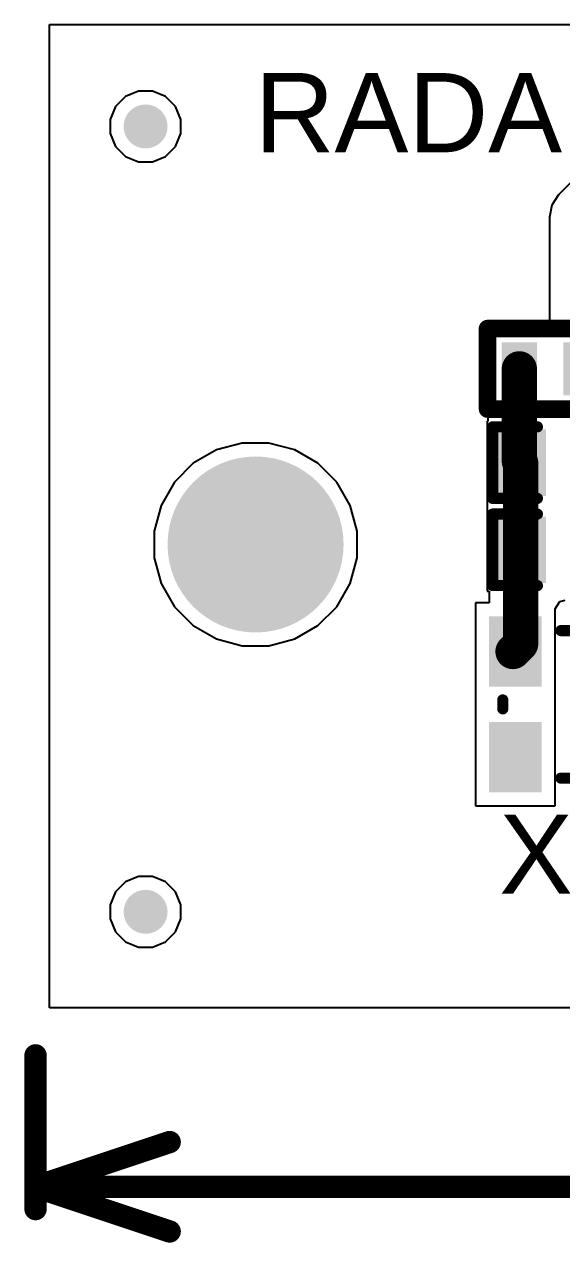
# Model space of a CAD drawing. Header units: millimetres. Extents: x -0.05 to 1.48, y -0.18 to 0.41.
# Drawn here: x -0.054 to 0.186, y -0.148 to 0.397 of the extents above; entities that cross this region are included whole.
import ezdxf

# ---------------------------------------------------------------- set-up
doc = ezdxf.new("R2010")
doc.units = ezdxf.units.MM
doc.header["$MEASUREMENT"] = 0
for name, color, linetype in [('BottomLayer', 5, 'Continuous'), ('BottomPaste', 16, 'Continuous'), ('BottomSolder', 6, 'Continuous'), ('Mechanical1', 6, 'Continuous'), ('MultiLayer', 9, 'Continuous'), ('PadHoleLayer', 156, 'Continuous'), ('TopLayer', 1, 'Continuous'), ('TopOverlay', 2, 'Continuous'), ('TopPaste', 8, 'Continuous'), ('TopSolder', 216, 'Continuous')]:
    doc.layers.add(name, color=color, linetype=linetype)
doc.styles.add('Arial', font='', dxfattribs={"height": 0.2})
doc.styles.get('Arial').set_extended_font_data('Arial')

# ---------------------------------------------------------------- blocks, each defined once
blk = doc.blocks.new('C___0402_11')
at = {"layer": 'TopLayer'}
for points in [[(-0.0275, -0.0125), (-0.0275, 0.0125), (-0.0095, 0.0125), (-0.0095, -0.0125)], [(0.0095, -0.0125), (0.0095, 0.0125), (0.0275, 0.0125), (0.0275, -0.0125)]]:
    blk.add_hatch(color=1, dxfattribs=at).paths.add_polyline_path(points)
at = {"layer": 'TopPaste'}
for points in [[(-0.0275, -0.0125), (-0.0275, 0.0125), (-0.0095, 0.0125), (-0.0095, -0.0125)], [(0.0095, -0.0125), (0.0095, 0.0125), (0.0275, 0.0125), (0.0275, -0.0125)]]:
    blk.add_hatch(color=8, dxfattribs=at).paths.add_polyline_path(points)
at = {"layer": 'TopSolder'}
for points in [[(-0.02986, -0.01486), (-0.02986, 0.01486), (-0.00714, 0.01486), (-0.00714, -0.01486)], [(0.00714, -0.01486), (0.00714, 0.01486), (0.02986, 0.01486), (0.02986, -0.01486)]]:
    blk.add_hatch(color=216, dxfattribs=at).paths.add_polyline_path(points)
at = {"layer": 'TopOverlay', "const_width": 0.005}
for points in [[(-0.031, 0.016), (-0.031, -0.016)], [(-0.011, 0.016), (-0.031, 0.016)], [(0.031, 0.016), (0.011, 0.016)], [(0.031, 0.016), (0.031, -0.016)], [(-0.011, -0.016), (-0.031, -0.016)], [(0.031, -0.016), (0.011, -0.016)]]:
    blk.add_lwpolyline(points, dxfattribs=at)
at = {"layer": 'TopOverlay', "const_width": 0.0025}
for points in [[(-0.03225, 0.016, 1), (-0.02975, 0.016, 1)], [(-0.03225, 0.016, 1), (-0.02975, 0.016, 1)], [(-0.01225, 0.016, 1), (-0.00975, 0.016, 1)], [(0.00975, 0.016, 1), (0.01225, 0.016, 1)], [(0.02975, 0.016, 1), (0.03225, 0.016, 1)], [(0.02975, 0.016, 1), (0.03225, 0.016, 1)], [(-0.03225, -0.016, 1), (-0.02975, -0.016, 1)], [(-0.03225, -0.016, 1), (-0.02975, -0.016, 1)], [(-0.01225, -0.016, 1), (-0.00975, -0.016, 1)], [(0.00975, -0.016, 1), (0.01225, -0.016, 1)], [(0.02975, -0.016, 1), (0.03225, -0.016, 1)], [(0.02975, -0.016, 1), (0.03225, -0.016, 1)]]:
    blk.add_lwpolyline(points, format="xyb", close=True, dxfattribs=at)
blk = doc.blocks.new('C___0402_12')
at = {"layer": 'TopLayer'}
for points in [[(-0.0275, -0.0125), (-0.0275, 0.0125), (-0.0095, 0.0125), (-0.0095, -0.0125)], [(0.0095, -0.0125), (0.0095, 0.0125), (0.0275, 0.0125), (0.0275, -0.0125)]]:
    blk.add_hatch(color=1, dxfattribs=at).paths.add_polyline_path(points)
at = {"layer": 'TopPaste'}
for points in [[(-0.0275, -0.0125), (-0.0275, 0.0125), (-0.0095, 0.0125), (-0.0095, -0.0125)], [(0.0095, -0.0125), (0.0095, 0.0125), (0.0275, 0.0125), (0.0275, -0.0125)]]:
    blk.add_hatch(color=8, dxfattribs=at).paths.add_polyline_path(points)
at = {"layer": 'TopSolder'}
for points in [[(-0.02986, -0.01486), (-0.02986, 0.01486), (-0.00714, 0.01486), (-0.00714, -0.01486)], [(0.00714, -0.01486), (0.00714, 0.01486), (0.02986, 0.01486), (0.02986, -0.01486)]]:
    blk.add_hatch(color=216, dxfattribs=at).paths.add_polyline_path(points)
at = {"layer": 'TopOverlay', "const_width": 0.005}
for points in [[(-0.031, 0.016), (-0.031, -0.016)], [(-0.011, 0.016), (-0.031, 0.016)], [(0.031, 0.016), (0.011, 0.016)], [(0.031, 0.016), (0.031, -0.016)], [(-0.011, -0.016), (-0.031, -0.016)], [(0.031, -0.016), (0.011, -0.016)]]:
    blk.add_lwpolyline(points, dxfattribs=at)
at = {"layer": 'TopOverlay', "const_width": 0.0025}
for points in [[(-0.03225, 0.016, 1), (-0.02975, 0.016, 1)], [(-0.03225, 0.016, 1), (-0.02975, 0.016, 1)], [(-0.01225, 0.016, 1), (-0.00975, 0.016, 1)], [(0.00975, 0.016, 1), (0.01225, 0.016, 1)], [(0.02975, 0.016, 1), (0.03225, 0.016, 1)], [(0.02975, 0.016, 1), (0.03225, 0.016, 1)], [(-0.03225, -0.016, 1), (-0.02975, -0.016, 1)], [(-0.03225, -0.016, 1), (-0.02975, -0.016, 1)], [(-0.01225, -0.016, 1), (-0.00975, -0.016, 1)], [(0.00975, -0.016, 1), (0.01225, -0.016, 1)], [(0.02975, -0.016, 1), (0.03225, -0.016, 1)], [(0.02975, -0.016, 1), (0.03225, -0.016, 1)]]:
    blk.add_lwpolyline(points, format="xyb", close=True, dxfattribs=at)
blk = doc.blocks.new('KC2016K_14')
at = {"layer": 'TopLayer'}
for points in [[(-0.04724, 0.03937), (-0.02362, 0.03937), (-0.02362, 0.00787), (-0.04724, 0.00787)], [(0.02362, 0.03937), (0.04724, 0.03937), (0.04724, 0.00787), (0.02362, 0.00787)], [(-0.04724, -0.00787), (-0.02362, -0.00787), (-0.02362, -0.03937), (-0.04724, -0.03937)], [(0.02362, -0.00787), (0.04724, -0.00787), (0.04724, -0.03937), (0.02362, -0.03937)]]:
    blk.add_hatch(color=1, dxfattribs=at).paths.add_polyline_path(points)
at = {"layer": 'TopPaste'}
for points in [[(-0.04724, 0.03937), (-0.02362, 0.03937), (-0.02362, 0.00787), (-0.04724, 0.00787)], [(0.02362, 0.03937), (0.04724, 0.03937), (0.04724, 0.00787), (0.02362, 0.00787)], [(-0.04724, -0.00787), (-0.02362, -0.00787), (-0.02362, -0.03937), (-0.04724, -0.03937)], [(0.02362, -0.00787), (0.04724, -0.00787), (0.04724, -0.03937), (0.02362, -0.03937)]]:
    blk.add_hatch(color=8, dxfattribs=at).paths.add_polyline_path(points)
at = {"layer": 'TopSolder'}
for points in [[(-0.04724, 0.03937), (-0.02362, 0.03937), (-0.02362, 0.00787), (-0.04724, 0.00787)], [(0.02362, 0.03937), (0.04724, 0.03937), (0.04724, 0.00787), (0.02362, 0.00787)], [(-0.04724, -0.00787), (-0.02362, -0.00787), (-0.02362, -0.03937), (-0.04724, -0.03937)], [(0.02362, -0.00787), (0.04724, -0.00787), (0.04724, -0.03937), (0.02362, -0.03937)]]:
    blk.add_hatch(color=216, dxfattribs=at).paths.add_polyline_path(points)
at = {"layer": 'TopOverlay', "const_width": 0.005}
for points in [[(-0.015, 0.033), (0.015, 0.033)], [(-0.041, -0.002), (-0.041, 0.002)], [(0.041, -0.002), (0.041, 0.002)], [(-0.015, -0.033), (0.015, -0.033)]]:
    blk.add_lwpolyline(points, dxfattribs=at)
at = {"layer": 'TopOverlay', "const_width": 0.0025}
for points in [[(-0.01625, 0.033, 1), (-0.01375, 0.033, 1)], [(0.01375, 0.033, 1), (0.01625, 0.033, 1)], [(-0.04225, 0.002, 1), (-0.03975, 0.002, 1)], [(-0.04225, -0.002, 1), (-0.03975, -0.002, 1)], [(0.03975, 0.002, 1), (0.04225, 0.002, 1)], [(0.03975, -0.002, 1), (0.04225, -0.002, 1)], [(-0.01625, -0.033, 1), (-0.01375, -0.033, 1)], [(0.01375, -0.033, 1), (0.01625, -0.033, 1)]]:
    blk.add_lwpolyline(points, format="xyb", close=True, dxfattribs=at)
blk = doc.blocks.new('IND_0402_23')
at = {"layer": 'TopLayer'}
for points in [[(-0.02165, 0.01181), (-0.00591, 0.01181), (-0.00591, -0.01181), (-0.02165, -0.01181)], [(0.00591, 0.01181), (0.02165, 0.01181), (0.02165, -0.01181), (0.00591, -0.01181)]]:
    blk.add_hatch(color=1, dxfattribs=at).paths.add_polyline_path(points)
at = {"layer": 'TopPaste'}
for points in [[(-0.02165, 0.01181), (-0.00591, 0.01181), (-0.00591, -0.01181), (-0.02165, -0.01181)], [(0.00591, 0.01181), (0.02165, 0.01181), (0.02165, -0.01181), (0.00591, -0.01181)]]:
    blk.add_hatch(color=8, dxfattribs=at).paths.add_polyline_path(points)
at = {"layer": 'TopSolder'}
for points in [[(-0.02165, 0.01181), (-0.00591, 0.01181), (-0.00591, -0.01181), (-0.02165, -0.01181)], [(0.00591, 0.01181), (0.02165, 0.01181), (0.02165, -0.01181), (0.00591, -0.01181)]]:
    blk.add_hatch(color=216, dxfattribs=at).paths.add_polyline_path(points)
at = {"layer": 'TopOverlay', "const_width": 0.00787}
for points in [[(-0.012, 0.018), (-0.028, 0.018)], [(-0.028, 0.018), (-0.028, -0.018)], [(0.028, 0.018), (-0.012, 0.018)], [(0.028, 0.018), (0.028, -0.018)], [(-0.012, -0.018), (-0.028, -0.018)], [(0.028, -0.018), (-0.012, -0.018)]]:
    blk.add_lwpolyline(points, dxfattribs=at)
at = {"layer": 'TopOverlay', "const_width": 0.00394}
for points in [[(-0.02997, 0.018, 1), (-0.02603, 0.018, 1)], [(-0.02997, 0.018, 1), (-0.02603, 0.018, 1)], [(-0.01397, 0.018, 1), (-0.01003, 0.018, 1)], [(-0.01397, 0.018, 1), (-0.01003, 0.018, 1)], [(0.02603, 0.018, 1), (0.02997, 0.018, 1)], [(0.02603, 0.018, 1), (0.02997, 0.018, 1)], [(-0.02997, -0.018, 1), (-0.02603, -0.018, 1)], [(-0.02997, -0.018, 1), (-0.02603, -0.018, 1)], [(-0.01397, -0.018, 1), (-0.01003, -0.018, 1)], [(-0.01397, -0.018, 1), (-0.01003, -0.018, 1)], [(0.02603, -0.018, 1), (0.02997, -0.018, 1)], [(0.02603, -0.018, 1), (0.02997, -0.018, 1)]]:
    blk.add_lwpolyline(points, format="xyb", close=True, dxfattribs=at)

msp = doc.modelspace()

# ---------------------------------------------------------------- hatches: boundary and pattern name
at = {"layer": 'BottomLayer'}
h = msp.add_hatch(color=5, dxfattribs=at)
edge = h.paths.add_edge_path()
edge.add_arc((0, 0.35133), 0.00984, 0, 360)
h = msp.add_hatch(color=5, dxfattribs=at)
edge = h.paths.add_edge_path()
edge.add_arc((0.04921, 0.16432), 0.03937, 0, 360)
at = {"layer": 'BottomPaste'}
h = msp.add_hatch(color=16, dxfattribs=at)
edge = h.paths.add_edge_path()
edge.add_arc((0, 0.35133), 0.00984, 0, 360)
at = {"layer": 'BottomSolder'}
h = msp.add_hatch(color=6, dxfattribs=at)
edge = h.paths.add_edge_path()
edge.add_arc((0, 0.35133), 0.00984, 0, 360)
h = msp.add_hatch(color=6, dxfattribs=at)
edge = h.paths.add_edge_path()
edge.add_arc((0.04921, 0.16432), 0.03937, 0, 360)
at = {"layer": 'MultiLayer'}
h = msp.add_hatch(color=9, dxfattribs=at)
edge = h.paths.add_edge_path()
edge.add_arc((0.04921, 0.16432), 0.03937, 0, 360)
at = {"layer": 'PadHoleLayer'}
h = msp.add_hatch(color=156, dxfattribs=at)
edge = h.paths.add_edge_path()
edge.add_arc((0.04921, 0.16432), 0.03937, 0, 360)
at = {"layer": 'TopLayer'}
h = msp.add_hatch(color=1, dxfattribs=at)
edge = h.paths.add_edge_path()
edge.add_arc((0, 0.35133), 0.00984, 0, 360)
h = msp.add_hatch(color=1, dxfattribs=at)
edge = h.paths.add_edge_path()
edge.add_arc((0.04921, 0.16432), 0.03937, 0, 360)
h = msp.add_hatch(color=1, dxfattribs=at)
edge = h.paths.add_edge_path()
edge.add_arc((0, 0), 0.00984, 0, 360)
at = {"layer": 'TopPaste'}
h = msp.add_hatch(color=8, dxfattribs=at)
edge = h.paths.add_edge_path()
edge.add_arc((0, 0.35133), 0.00984, 0, 360)
h = msp.add_hatch(color=8, dxfattribs=at)
edge = h.paths.add_edge_path()
edge.add_arc((0, 0), 0.00984, 0, 360)
at = {"layer": 'TopSolder'}
h = msp.add_hatch(color=216, dxfattribs=at)
edge = h.paths.add_edge_path()
edge.add_arc((0, 0.35133), 0.00984, 0, 360)
h = msp.add_hatch(color=216, dxfattribs=at)
edge = h.paths.add_edge_path()
edge.add_arc((0.04921, 0.16432), 0.03937, 0, 360)
h = msp.add_hatch(color=216, dxfattribs=at)
edge = h.paths.add_edge_path()
edge.add_arc((0, 0), 0.00984, 0, 360)

# ---------------------------------------------------------------- linework, layer by layer
at = {"layer": 'BottomLayer'}
for p, q in [((-0.043, -0.043), (-0.043, 0.397)), ((-0.043, 0.397), (1.283, 0.397)), ((-0.00315, 0.36717), (-0.00897, 0.36476)), ((0.00315, 0.36717), (-0.00315, 0.36717)), ((0.00897, 0.36476), (0.00315, 0.36717)), ((-0.01343, 0.3603), (-0.01584, 0.35448)), ((-0.00897, 0.36476), (-0.01343, 0.3603)), ((0.01343, 0.3603), (0.00897, 0.36476)), ((0.01584, 0.35448), (0.01343, 0.3603)), ((-0.01584, 0.35448), (-0.01584, 0.34818)), ((0.01584, 0.34818), (0.01584, 0.35448)), ((-0.01584, 0.34818), (-0.01343, 0.34235)), ((0.01343, 0.34235), (0.01584, 0.34818)), ((-0.01343, 0.34235), (-0.00897, 0.3379)), ((0.00897, 0.3379), (0.01343, 0.34235)), ((-0.00897, 0.3379), (-0.00315, 0.33549)), ((-0.00315, 0.33549), (0.00315, 0.33549)), ((0.00315, 0.33549), (0.00897, 0.3379)), ((0.04324, 0.20969), (0.0317, 0.2066)), ((0.05518, 0.20969), (0.04324, 0.20969)), ((0.06672, 0.2066), (0.05518, 0.20969)), ((0.0317, 0.2066), (0.02135, 0.20063)), ((0.07707, 0.20063), (0.06672, 0.2066)), ((0.02135, 0.20063), (0.01291, 0.19218)), ((0.08552, 0.19218), (0.07707, 0.20063)), ((0.01291, 0.19218), (0.00693, 0.18183)), ((0.09149, 0.18183), (0.08552, 0.19218)), ((0.00693, 0.18183), (0.00384, 0.1703)), ((0.09458, 0.1703), (0.09149, 0.18183)), ((0.00384, 0.1703), (0.00384, 0.15835)), ((0.09458, 0.15835), (0.09458, 0.1703)), ((0.00384, 0.15835), (0.00693, 0.14681)), ((0.09149, 0.14681), (0.09458, 0.15835)), ((0.00693, 0.14681), (0.01291, 0.13646)), ((0.08552, 0.13646), (0.09149, 0.14681)), ((0.01291, 0.13646), (0.02135, 0.12802)), ((0.07707, 0.12802), (0.08552, 0.13646)), ((0.02135, 0.12802), (0.0317, 0.12204)), ((0.06672, 0.12204), (0.07707, 0.12802)), ((0.0317, 0.12204), (0.04324, 0.11895)), ((0.05518, 0.11895), (0.06672, 0.12204)), ((0.04324, 0.11895), (0.05518, 0.11895)), ((1.283, -0.043), (-0.043, -0.043))]:
    msp.add_line(p, q, dxfattribs=at)
at = {"layer": 'Mechanical1', "const_width": 0.01}
for points in [[(-0.04921, -0.133), (-0.04921, -0.06421)], [(-0.04921, -0.123), (0.01079, -0.103)], [(-0.04921, -0.123), (0.01079, -0.143)], [(-0.04921, -0.123), (0.31817, -0.123)]]:
    msp.add_lwpolyline(points, dxfattribs=at)
at = {"layer": 'Mechanical1', "const_width": 0.005}
for points in [[(-0.05171, -0.06421, 1), (-0.04671, -0.06421, 1)], [(0.00829, -0.103, 1), (0.01329, -0.103, 1)], [(-0.05171, -0.123, 1), (-0.04671, -0.123, 1)], [(-0.05171, -0.123, 1), (-0.04671, -0.123, 1)], [(-0.05171, -0.123, 1), (-0.04671, -0.123, 1)], [(-0.05171, -0.133, 1), (-0.04671, -0.133, 1)], [(0.00829, -0.143, 1), (0.01329, -0.143, 1)]]:
    msp.add_lwpolyline(points, format="xyb", close=True, dxfattribs=at)
at = {"layer": 'TopLayer'}
for p, q in [((-0.043, -0.043), (-0.043, 0.397)), ((-0.043, 0.397), (1.283, 0.397)), ((-0.00315, 0.36717), (-0.00897, 0.36476)), ((0.00315, 0.36717), (-0.00315, 0.36717)), ((0.00897, 0.36476), (0.00315, 0.36717)), ((-0.01343, 0.3603), (-0.01584, 0.35448)), ((-0.00897, 0.36476), (-0.01343, 0.3603)), ((0.01343, 0.3603), (0.00897, 0.36476)), ((0.01584, 0.35448), (0.01343, 0.3603)), ((-0.01584, 0.35448), (-0.01584, 0.34818)), ((0.01584, 0.34818), (0.01584, 0.35448)), ((-0.01584, 0.34818), (-0.01343, 0.34235)), ((0.01343, 0.34235), (0.01584, 0.34818)), ((0.20778, 0.34379), (0.18475, 0.32076)), ((-0.01343, 0.34235), (-0.00897, 0.3379)), ((0.00897, 0.3379), (0.01343, 0.34235)), ((-0.00897, 0.3379), (-0.00315, 0.33549)), ((-0.00315, 0.33549), (0.00315, 0.33549)), ((0.00315, 0.33549), (0.00897, 0.3379)), ((0.18169, 0.31617), (0.18061, 0.31075)), ((0.18475, 0.32076), (0.18169, 0.31617)), ((0.18061, 0.31075), (0.18061, 0.26072)), ((0.18061, 0.26072), (0.15332, 0.26072)), ((0.15332, 0.26072), (0.15332, 0.24428)), ((0.15332, 0.24428), (0.15305, 0.24291)), ((0.15305, 0.24291), (0.15305, 0.21944)), ((0.15305, 0.21944), (0.15278, 0.21944)), ((0.15278, 0.21944), (0.15278, 0.18544)), ((0.04324, 0.20969), (0.0317, 0.2066)), ((0.05518, 0.20969), (0.04324, 0.20969)), ((0.06672, 0.2066), (0.05518, 0.20969)), ((0.0317, 0.2066), (0.02135, 0.20063)), ((0.07707, 0.20063), (0.06672, 0.2066)), ((0.02135, 0.20063), (0.01291, 0.19218)), ((0.08552, 0.19218), (0.07707, 0.20063)), ((0.01291, 0.19218), (0.00693, 0.18183)), ((0.09149, 0.18183), (0.08552, 0.19218)), ((0.15278, 0.18544), (0.15278, 0.18244)), ((0.00693, 0.18183), (0.00384, 0.1703)), ((0.09458, 0.1703), (0.09149, 0.18183)), ((0.15278, 0.18244), (0.15278, 0.18244)), ((0.15278, 0.18244), (0.15278, 0.18044)), ((0.15278, 0.18044), (0.15278, 0.18044)), ((0.15278, 0.18044), (0.15278, 0.14344)), ((0.00384, 0.1703), (0.00384, 0.15835)), ((0.09458, 0.15835), (0.09458, 0.1703)), ((0.00384, 0.15835), (0.00693, 0.14681)), ((0.09149, 0.14681), (0.09458, 0.15835)), ((0.00693, 0.14681), (0.01291, 0.13646)), ((0.08552, 0.13646), (0.09149, 0.14681)), ((0.15278, 0.14344), (0.15364, 0.14344)), ((0.15364, 0.14344), (0.15364, 0.13816)), ((0.01291, 0.13646), (0.02135, 0.12802)), ((0.07707, 0.12802), (0.08552, 0.13646)), ((0.15364, 0.13816), (0.14754, 0.13816)), ((0.14754, 0.13816), (0.14754, 0.09591)), ((0.18316, 0.13553), (0.18534, 0.13878)), ((0.18534, 0.13878), (0.18763, 0.13944)), ((0.18316, 0.09591), (0.18316, 0.13553)), ((0.02135, 0.12802), (0.0317, 0.12204)), ((0.06672, 0.12204), (0.07707, 0.12802)), ((0.0317, 0.12204), (0.04324, 0.11895)), ((0.05518, 0.11895), (0.06672, 0.12204)), ((0.04324, 0.11895), (0.05518, 0.11895)), ((0.14754, 0.09591), (0.14754, 0.09466)), ((0.14754, 0.09466), (0.14754, 0.09091)), ((0.18316, 0.09466), (0.18316, 0.09591)), ((0.18316, 0.09091), (0.18316, 0.09466)), ((0.14754, 0.09091), (0.14754, 0.08966)), ((0.14754, 0.08966), (0.14754, 0.04742)), ((0.18316, 0.08966), (0.18316, 0.09091)), ((0.18316, 0.04742), (0.18316, 0.08966)), ((0.14754, 0.04742), (0.18316, 0.04742)), ((-0.00897, 0.01343), (-0.01343, 0.00897)), ((-0.00315, 0.01584), (-0.00897, 0.01343)), ((0.00315, 0.01584), (-0.00315, 0.01584)), ((0.00897, 0.01343), (0.00315, 0.01584)), ((0.01343, 0.00897), (0.00897, 0.01343)), ((-0.01343, 0.00897), (-0.01584, 0.00315)), ((0.01584, 0.00315), (0.01343, 0.00897)), ((-0.01584, 0.00315), (-0.01584, -0.00315)), ((0.01584, -0.00315), (0.01584, 0.00315)), ((-0.01584, -0.00315), (-0.01343, -0.00897)), ((0.01343, -0.00897), (0.01584, -0.00315)), ((-0.01343, -0.00897), (-0.00897, -0.01343)), ((0.00897, -0.01343), (0.01343, -0.00897)), ((-0.00897, -0.01343), (-0.00315, -0.01584)), ((-0.00315, -0.01584), (0.00315, -0.01584)), ((0.00315, -0.01584), (0.00897, -0.01343)), ((0.4113, -0.043), (-0.043, -0.043))]:
    msp.add_line(p, q, dxfattribs=at)
at = {"layer": 'TopLayer', "const_width": 0.01575}
for points in [[(0.1672, 0.20153), (0.1672, 0.24291)], [(0.16778, 0.11984), (0.16778, 0.20094)], [(0.16435, 0.11641), (0.16778, 0.11984)]]:
    msp.add_lwpolyline(points, dxfattribs=at)
at = {"layer": 'TopLayer', "const_width": 0.00787}
for points in [[(0.16326, 0.24291, 1), (0.17113, 0.24291, 1)], [(0.16326, 0.20153, 1), (0.17113, 0.20153, 1)], [(0.16385, 0.20094, 1), (0.17172, 0.20094, 1)], [(0.16385, 0.11984, 1), (0.17172, 0.11984, 1)], [(0.16385, 0.11984, 1), (0.17172, 0.11984, 1)], [(0.16042, 0.11641, 1), (0.16829, 0.11641, 1)]]:
    msp.add_lwpolyline(points, format="xyb", close=True, dxfattribs=at)

# ---------------------------------------------------------------- block references
at = {"rotation": 180}
for name, p in [('IND_0402_23', (0.18098, 0.24291)), ('C___0402_12', (0.18628, 0.20094)), ('C___0402_11', (0.18628, 0.16194))]:
    msp.add_blockref(name, p, dxfattribs=at)
msp.add_blockref('KC2016K_14', (0.20079, 0.09279))

# ---------------------------------------------------------------- texts
at = {"layer": 'TopOverlay', "style": 'Arial'}
for s, p in [('RADAR revA', (0.04879, 0.33979)), ('X1', (0.15817, 0.00808))]:
    msp.add_text(s, height=0.035433, dxfattribs=at).set_placement(p)

doc.saveas('drawing.dxf')
